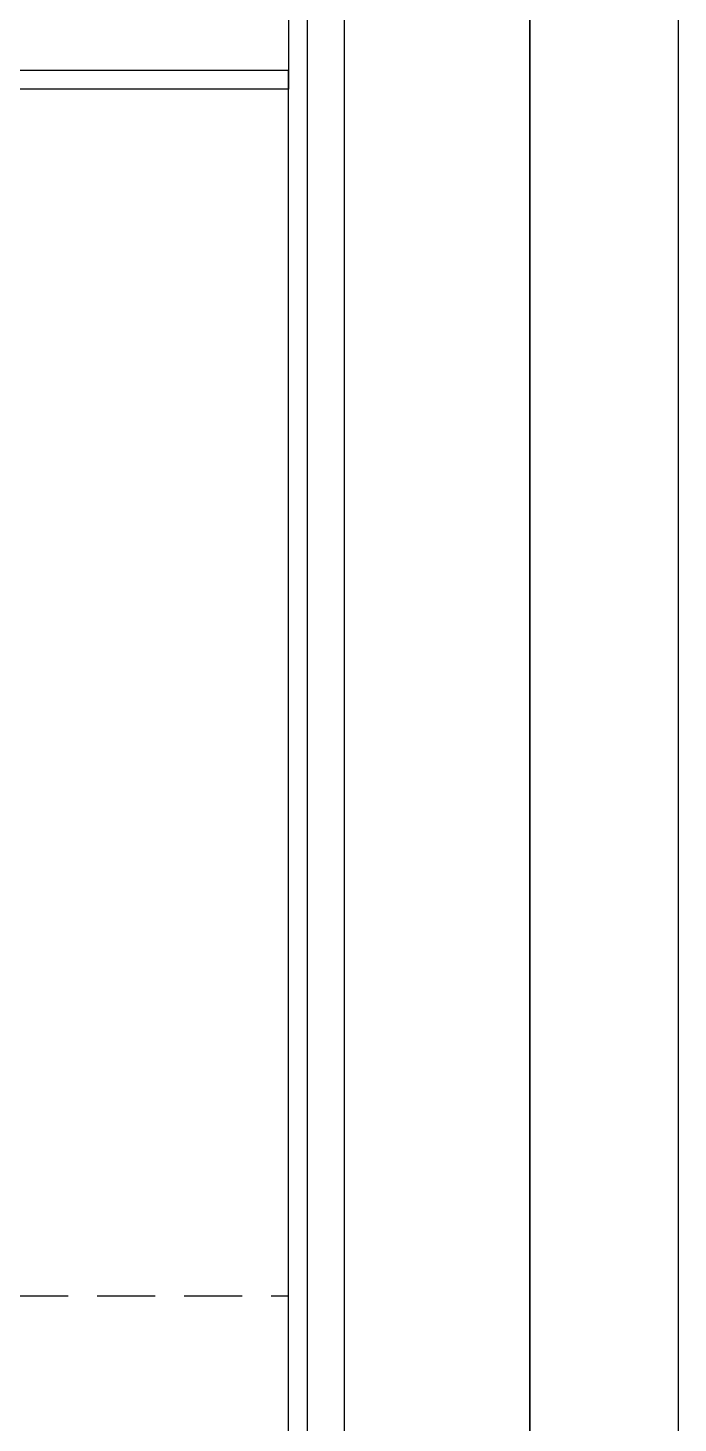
# Model space of a CAD drawing. Header units: millimetres. Extents: x -33000 to 294000, y 0 to 42408.
# Drawn here: x 57336 to 57686, y 19076 to 19828 of the extents above; entities that cross this region are included whole.
import ezdxf

# ---------------------------------------------------------------- set-up
doc = ezdxf.new("R2010")
doc.units = ezdxf.units.MM
doc.header["$LTSCALE"] = 50
doc.linetypes.add('( Hidden )', pattern=[0.375, 0.25, -0.125])
doc.layers.add('arch', color=8, linetype='Continuous')

msp = doc.modelspace()

# ---------------------------------------------------------------- linework, layer by layer
at = {"layer": 'arch'}
for p, q in [((57686.21, 23254.6), (57686.21, 17464.6)), ((57606.21, 17384.6), (57606.21, 23139.6)), ((57606.21, 20674.6), (57606.21, 18194.6)), ((57506.21, 20574.6), (57506.21, 18314.6)), ((57486.21, 20554.6), (57486.21, 18334.6)), ((57476.21, 20544.6), (57476.21, 19794.6)), ((57476.21, 19804.6), (57316.21, 19804.6)), ((57476.21, 18344.6), (57476.21, 19804.6)), ((57476.21, 19794.6), (55976.21, 19794.6))]:
    msp.add_line(p, q, dxfattribs=at)
at = {"layer": 'arch', "linetype": '( Hidden )', "ltscale": 2.5}
msp.add_line((57326.21, 19144.6), (57476.21, 19144.6), dxfattribs=at)

doc.saveas('drawing.dxf')
